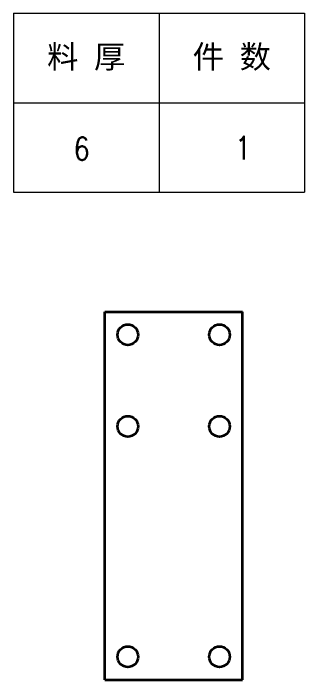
# Model space of a CAD drawing. Header units: millimetres. Extents: x -52562 to 104182, y -50696 to 39826.
# Drawn here: x -50179.4 to -50052.4, y 39275.1 to 39565.8 of the extents above; entities that cross this region are included whole.
import ezdxf
from ezdxf.enums import TextEntityAlignment as Align

# ---------------------------------------------------------------- set-up
doc = ezdxf.new("R2010")
doc.units = ezdxf.units.MM
doc.header["$LTSCALE"] = 0.5
doc.layers.add('标注线', color=3, linetype='Continuous', lineweight=18)
doc.styles.add('DIM', font='romans.shx', dxfattribs={"width": 0.8, "bigfont": 'bigfont.shx'})
doc.styles.get("Standard").update_dxf_attribs({"font": 'simplex.shx'})

# ---------------------------------------------------------------- blocks, each defined once
blk = doc.blocks.new('*T113')
at = {"color": 0, "linetype": 'ByBlock', "lineweight": -2, "transparency": 16777216}
for p, q in [((0, 0), (127, 0)), ((0, 0), (0, -78)), ((63.5, 0), (63.5, -78)), ((127, 0), (127, -78)), ((0, -39), (127, -39)), ((0, -78), (127, -78))]:
    blk.add_line(p, q, dxfattribs=at)
at = {"color": 0, "transparency": 16777216, "char_height": 10, "width": 60.5, "attachment_point": 5}
for s, insert in [('{\\fSimSun|b0|i0|c134|p2;料 厚}', (31.75, -19.5)), ('{\\fSimSun|b0|i0|c134|p2;件 数}', (95.25, -19.5))]:
    blk.add_mtext(s, dxfattribs=dict(at, insert=insert))
blk = doc.blocks.new('拆图参数')
blk.add_blockref('*T113', (-63.5, 78))
at = {"style": 'DIM', "width": 0.8}
blk.add_attdef('6', text='', height=10, dxfattribs=at).set_placement((-37.13, 18.91), align=Align.MIDDLE_LEFT)
blk.add_attdef('1', text='', height=10, dxfattribs=at).set_placement((36.65, 19.27), align=Align.MIDDLE_CENTER)

msp = doc.modelspace()

# ---------------------------------------------------------------- linework, layer by layer
at = {"color": 7, "lineweight": 35}
for p, q in [((-50139.497, 39275.109), (-50139.497, 39435.609)), ((-50139.497, 39435.609), (-50079.497, 39435.609)), ((-50079.497, 39275.109), (-50079.497, 39435.609)), ((-50139.497, 39275.109), (-50079.497, 39275.109))]:
    msp.add_line(p, q, dxfattribs=at)
for centre in [(-50129.497, 39425.609), (-50089.497, 39425.609), (-50129.497, 39385.609), (-50089.497, 39385.609), (-50129.497, 39285.109), (-50089.497, 39285.109)]:
    msp.add_circle(centre, 4.5, dxfattribs=at)

# ---------------------------------------------------------------- block references
at = {"layer": '标注线'}
msp.add_blockref('拆图参数', (-50115.888, 39487.801), dxfattribs=at).add_auto_attribs({'1': '1', '6': '6'})

doc.saveas('drawing.dxf')
